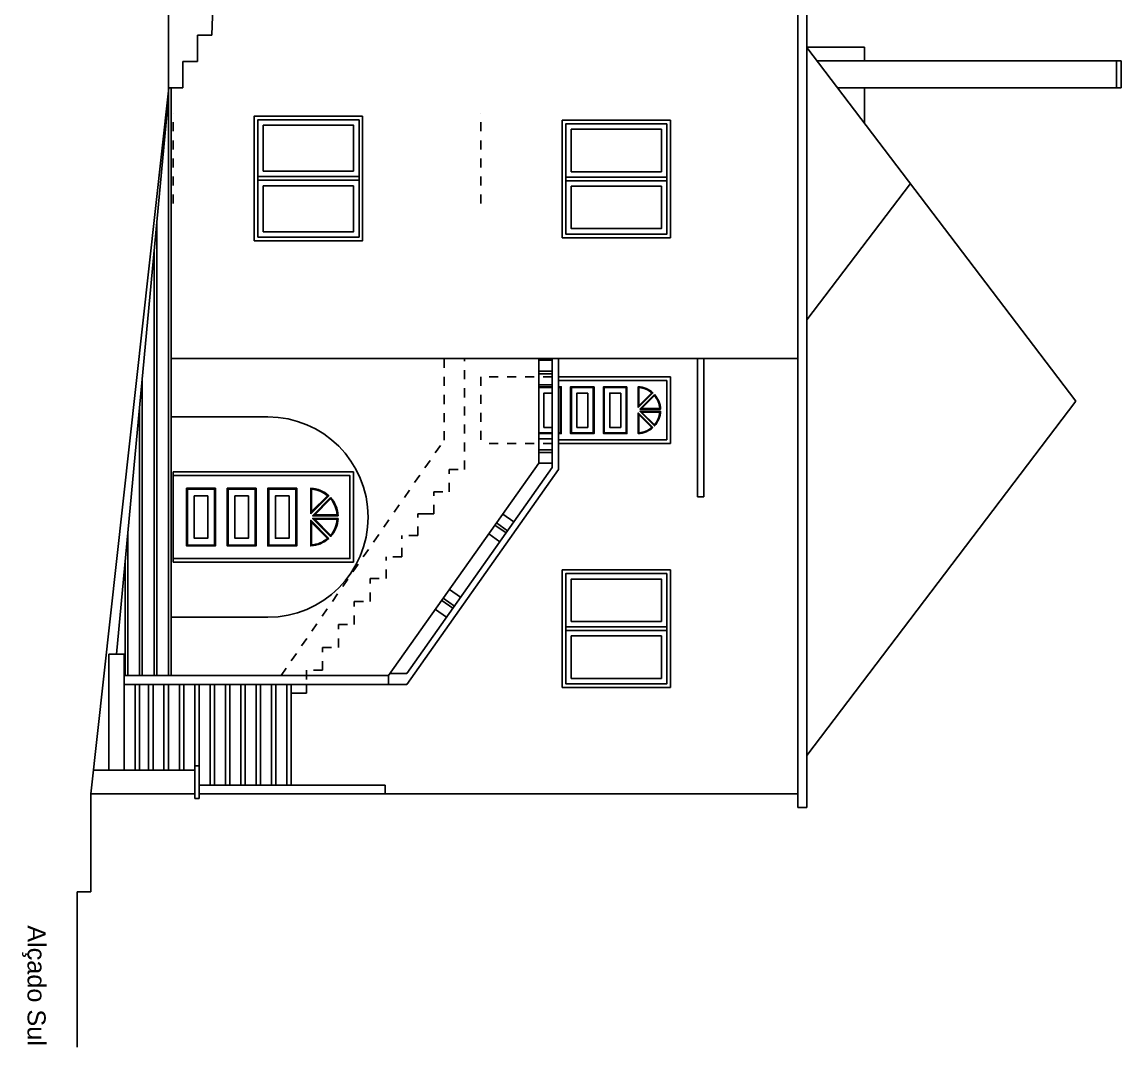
# Model space of a CAD drawing. Header units: millimetres. Extents: x 1778 to 2471, y 1406 to 1876.
# Drawn here: x 1857.42 to 1869.6, y 1668.83 to 1680.18 of the extents above; entities that cross this region are included whole.
import ezdxf
from ezdxf.enums import TextEntityAlignment as Align

# ---------------------------------------------------------------- set-up
doc = ezdxf.new("R2010")
doc.units = ezdxf.units.MM
doc.linetypes.add('DASHED', pattern=[19.05, 12.7, -6.35])
for name, color, linetype in [('ARQ_CONSTRUIR_CORTE', 10, 'Continuous'), ('ARQ_CONSTRUIR_VISTA', 30, 'Continuous'), ('ARQ_CONTRUIR_VAOS', 40, 'Continuous'), ('ARQ_DEMOLIR_CORTE', 2, 'Continuous'), ('ARQ_EXISNTENTE_VISTA', 9, 'Continuous'), ('ARQ_LINHA_CORTE', 4, 'Continuous'), ('ARQ_TEXTO', 3, 'Continuous')]:
    doc.layers.add(name, color=color, linetype=linetype)
doc.styles.get("Standard").update_dxf_attribs({"font": 'arial.ttf'})

msp = doc.modelspace()

# ---------------------------------------------------------------- linework, layer by layer
at = {"layer": 'ARQ_CONSTRUIR_CORTE'}
msp.add_line((1859.046, 1680.326), (1859.046, 1679.416), dxfattribs=at)
at = {"layer": 'ARQ_CONSTRUIR_VISTA'}
for p, q in [((1866.114, 1679.899), (1866.756, 1679.899)), ((1866.756, 1679.748), (1866.756, 1679.899)), ((1866.228, 1679.748), (1869.596, 1679.748)), ((1869.546, 1679.448), (1869.546, 1679.748)), ((1869.596, 1679.448), (1869.596, 1679.748)), ((1859.076, 1679.448), (1859.046, 1679.448)), ((1859.046, 1679.448), (1859.046, 1672.938)), ((1859.046, 1679.416), (1859.046, 1679.346)), ((1859.076, 1679.448), (1859.076, 1672.938)), ((1866.457, 1679.448), (1869.596, 1679.448)), ((1866.756, 1679.054), (1866.756, 1679.448)), ((1860.136, 1679.134), (1859.996, 1679.134)), ((1859.996, 1679.134), (1859.996, 1677.754)), ((1858.916, 1677.951), (1858.916, 1672.938)), ((1860.136, 1677.754), (1859.996, 1677.754)), ((1858.886, 1677.629), (1858.886, 1672.938)), ((1858.756, 1676.234), (1858.756, 1672.938)), ((1858.726, 1675.912), (1858.726, 1672.938)), ((1859.726, 1675.804), (1860.146, 1675.804)), ((1859.096, 1675.194), (1859.096, 1674.194)), ((1861.096, 1675.194), (1859.096, 1675.194)), ((1861.096, 1675.194), (1861.096, 1674.194)), ((1858.596, 1674.517), (1858.596, 1672.938)), ((1858.566, 1674.195), (1858.566, 1672.938)), ((1859.096, 1674.194), (1861.096, 1674.194)), ((1859.726, 1673.584), (1860.146, 1673.584))]:
    msp.add_line(p, q, dxfattribs=at)
msp.add_lwpolyline([(1861.196, 1679.134), (1861.196, 1677.754), (1859.996, 1677.754), (1859.996, 1679.134)], close=True, dxfattribs=at)
msp.add_arc((1860.146, 1674.694), 1.11, 270, 90, dxfattribs=at)
at = {"layer": 'ARQ_CONTRUIR_VAOS'}
for p, q in [((1860.096, 1678.524), (1861.096, 1678.524)), ((1863.506, 1678.518), (1864.506, 1678.518)), ((1860.036, 1678.464), (1861.156, 1678.464)), ((1860.036, 1678.424), (1861.156, 1678.424)), ((1860.096, 1678.364), (1861.096, 1678.364)), ((1863.446, 1678.458), (1864.566, 1678.458)), ((1863.446, 1678.418), (1864.566, 1678.418)), ((1863.506, 1678.358), (1864.506, 1678.358)), ((1860.666, 1674.719), (1860.915, 1674.719)), ((1863.506, 1673.538), (1864.506, 1673.538)), ((1863.446, 1673.478), (1864.566, 1673.478)), ((1863.446, 1673.438), (1864.566, 1673.438)), ((1863.506, 1673.378), (1864.506, 1673.378))]:
    msp.add_line(p, q, dxfattribs=at)
for points in [[(1861.156, 1679.094), (1861.156, 1677.794), (1860.036, 1677.794), (1860.036, 1679.094)], [(1864.566, 1679.048), (1864.566, 1677.828), (1863.446, 1677.828), (1863.446, 1679.048)], [(1859.566, 1675.014), (1859.566, 1674.374), (1859.246, 1674.374), (1859.246, 1675.014)], [(1859.556, 1675.004), (1859.556, 1674.384), (1859.256, 1674.384), (1859.256, 1675.004)], [(1860.016, 1675.014), (1860.016, 1674.374), (1859.696, 1674.374), (1859.696, 1675.014)], [(1860.006, 1675.004), (1860.006, 1674.384), (1859.706, 1674.384), (1859.706, 1675.004)], [(1860.466, 1675.014), (1860.466, 1674.374), (1860.146, 1674.374), (1860.146, 1675.014)], [(1860.456, 1675.004), (1860.456, 1674.384), (1860.156, 1674.384), (1860.156, 1675.004)], [(1859.481, 1674.929), (1859.481, 1674.459), (1859.331, 1674.459), (1859.331, 1674.929)], [(1859.931, 1674.929), (1859.931, 1674.459), (1859.781, 1674.459), (1859.781, 1674.929)], [(1860.381, 1674.929), (1860.381, 1674.459), (1860.231, 1674.459), (1860.231, 1674.929)], [(1864.566, 1674.068), (1864.566, 1672.848), (1863.446, 1672.848), (1863.446, 1674.068)]]:
    msp.add_lwpolyline(points, close=True, dxfattribs=at)
for points in [[(1860.096, 1678.524), (1860.096, 1679.034), (1861.096, 1679.034), (1861.096, 1678.524)], [(1863.506, 1678.518), (1863.506, 1678.988), (1864.506, 1678.988), (1864.506, 1678.518)], [(1861.096, 1678.364), (1861.096, 1677.854), (1860.096, 1677.854), (1860.096, 1678.364)], [(1864.506, 1678.358), (1864.506, 1677.888), (1863.506, 1677.888), (1863.506, 1678.358)], [(1859.096, 1675.154), (1861.056, 1675.154), (1861.056, 1674.234), (1859.096, 1674.234)], [(1863.506, 1673.538), (1863.506, 1674.008), (1864.506, 1674.008), (1864.506, 1673.538)], [(1864.506, 1673.378), (1864.506, 1672.908), (1863.506, 1672.908), (1863.506, 1673.378)]]:
    msp.add_lwpolyline(points, dxfattribs=at)
for points in [[(1860.621, 1674.73), (1860.821, 1674.931, 0.174647), (1860.621, 1675.014)], [(1860.631, 1674.755), (1860.807, 1674.93, 0.157261), (1860.631, 1675.003)], [(1860.842, 1674.91), (1860.642, 1674.709), (1860.925, 1674.709, 0.174647)], [(1860.842, 1674.895), (1860.666, 1674.719), (1860.915, 1674.719, 0.157261)], [(1860.821, 1674.458), (1860.621, 1674.658), (1860.621, 1674.375, 0.174647)], [(1860.807, 1674.458), (1860.631, 1674.634), (1860.631, 1674.385, 0.157261)], [(1860.925, 1674.679), (1860.642, 1674.679), (1860.842, 1674.479, 0.174647)], [(1860.915, 1674.669), (1860.666, 1674.669), (1860.842, 1674.493, 0.157261)]]:
    msp.add_lwpolyline(points, format="xyb", close=True, dxfattribs=at)
at = {"layer": 'ARQ_DEMOLIR_CORTE'}
for p, q in [((1859.556, 1680.915), (1859.526, 1680.03)), ((1859.366, 1679.739), (1859.366, 1680.03)), ((1859.366, 1680.03), (1859.526, 1680.03)), ((1859.206, 1679.448), (1859.206, 1679.739)), ((1859.206, 1679.739), (1859.366, 1679.739)), ((1859.046, 1679.416), (1859.049, 1679.448)), ((1859.049, 1679.448), (1859.206, 1679.448))]:
    msp.add_line(p, q, dxfattribs=at)
at = {"layer": 'ARQ_EXISNTENTE_VISTA'}
for p, q in [((1866.016, 1680.474), (1866.016, 1671.478)), ((1866.116, 1680.474), (1866.116, 1671.478)), ((1866.116, 1679.896), (1869.096, 1675.976)), ((1858.471, 1673.176), (1859.046, 1679.346)), ((1861.196, 1679.134), (1860.136, 1679.134)), ((1861.196, 1677.754), (1861.196, 1679.134)), ((1863.406, 1677.788), (1863.406, 1679.088)), ((1864.606, 1679.088), (1863.406, 1679.088)), ((1864.606, 1677.788), (1864.606, 1679.088)), ((1866.116, 1676.877), (1867.263, 1678.387)), ((1861.196, 1677.754), (1860.136, 1677.754)), ((1864.606, 1677.788), (1863.406, 1677.788)), ((1866.016, 1676.45), (1859.076, 1676.45)), ((1863.146, 1675.29), (1863.146, 1676.45)), ((1863.296, 1676.43), (1863.146, 1676.43)), ((1863.296, 1675.242), (1863.296, 1676.45)), ((1863.366, 1675.22), (1863.366, 1676.45)), ((1864.906, 1676.45), (1864.906, 1674.92)), ((1864.976, 1676.45), (1864.976, 1674.92)), ((1863.146, 1676.31), (1863.296, 1676.31)), ((1863.146, 1676.28), (1863.296, 1676.28)), ((1864.606, 1676.248), (1863.366, 1676.248)), ((1864.566, 1676.208), (1863.366, 1676.208)), ((1864.566, 1676.208), (1864.566, 1675.548)), ((1864.606, 1676.248), (1864.606, 1675.508)), ((1863.146, 1676.16), (1863.296, 1676.16)), ((1866.116, 1672.055), (1869.096, 1675.976)), ((1859.726, 1675.804), (1859.076, 1675.804)), ((1864.286, 1675.898), (1864.488, 1675.898)), ((1863.296, 1675.56), (1863.146, 1675.56)), ((1863.146, 1675.44), (1863.296, 1675.44)), ((1864.566, 1675.548), (1863.366, 1675.548)), ((1864.606, 1675.508), (1863.366, 1675.508)), ((1863.146, 1675.41), (1863.296, 1675.41)), ((1861.484, 1672.938), (1863.146, 1675.29)), ((1861.684, 1672.961), (1863.296, 1675.242)), ((1861.685, 1672.841), (1863.366, 1675.22)), ((1863.146, 1675.29), (1863.296, 1675.29)), ((1864.906, 1674.92), (1864.976, 1674.92)), ((1862.748, 1674.727), (1862.871, 1674.641)), ((1862.662, 1674.605), (1862.784, 1674.518)), ((1862.679, 1674.629), (1862.802, 1674.543)), ((1862.715, 1674.42), (1862.592, 1674.507)), ((1864.606, 1674.108), (1863.406, 1674.108)), ((1863.406, 1674.108), (1863.406, 1672.808)), ((1864.606, 1674.108), (1864.606, 1672.808)), ((1862.281, 1673.806), (1862.159, 1673.893)), ((1862.072, 1673.77), (1862.195, 1673.684)), ((1862.089, 1673.795), (1862.212, 1673.708)), ((1862.003, 1673.672), (1862.125, 1673.586)), ((1859.726, 1673.584), (1859.076, 1673.584)), ((1858.556, 1673.176), (1858.386, 1673.176)), ((1858.386, 1673.176), (1858.386, 1671.891)), ((1858.556, 1671.891), (1858.556, 1673.176)), ((1861.484, 1672.938), (1858.556, 1672.938)), ((1861.484, 1672.938), (1861.484, 1672.841)), ((1861.684, 1672.961), (1861.501, 1672.961)), ((1861.685, 1672.841), (1858.556, 1672.841)), ((1858.676, 1671.891), (1858.676, 1672.841)), ((1858.726, 1671.891), (1858.726, 1672.841)), ((1858.826, 1671.891), (1858.826, 1672.841)), ((1858.876, 1671.891), (1858.876, 1672.841)), ((1858.996, 1671.891), (1858.996, 1672.841)), ((1859.046, 1671.891), (1859.046, 1672.841)), ((1859.166, 1671.891), (1859.166, 1672.841)), ((1859.216, 1671.891), (1859.216, 1672.841)), ((1859.336, 1671.941), (1859.336, 1672.841)), ((1859.386, 1671.941), (1859.386, 1672.841)), ((1859.506, 1671.725), (1859.506, 1672.841)), ((1859.556, 1671.725), (1859.556, 1672.841)), ((1859.676, 1671.725), (1859.676, 1672.841)), ((1859.726, 1671.725), (1859.726, 1672.841)), ((1859.846, 1671.725), (1859.846, 1672.841)), ((1859.896, 1671.725), (1859.896, 1672.841)), ((1860.016, 1671.725), (1860.016, 1672.841)), ((1860.066, 1671.725), (1860.066, 1672.841)), ((1860.186, 1671.725), (1860.186, 1672.841)), ((1860.236, 1671.725), (1860.236, 1672.841)), ((1860.356, 1671.725), (1860.356, 1672.841)), ((1860.406, 1671.725), (1860.406, 1672.841)), ((1860.576, 1672.841), (1860.576, 1672.743)), ((1864.606, 1672.808), (1863.406, 1672.808)), ((1860.406, 1672.743), (1860.576, 1672.743)), ((1859.386, 1671.941), (1859.336, 1671.941)), ((1859.336, 1671.578), (1859.336, 1671.941)), ((1859.386, 1671.578), (1859.386, 1671.941)), ((1859.336, 1671.891), (1858.215, 1671.891)), ((1861.446, 1671.725), (1859.386, 1671.725)), ((1861.446, 1671.628), (1861.446, 1671.725)), ((1859.336, 1671.628), (1858.186, 1671.628)), ((1859.386, 1671.578), (1859.336, 1671.578)), ((1866.016, 1671.628), (1859.386, 1671.628)), ((1866.116, 1671.478), (1866.016, 1671.478))]:
    msp.add_line(p, q, dxfattribs=at)
at = {"layer": 'ARQ_EXISNTENTE_VISTA', "linetype": 'DASHED', "ltscale": 0.005}
for p, q in [((1859.096, 1678.166), (1859.096, 1679.166)), ((1862.506, 1678.166), (1862.506, 1679.166)), ((1862.098, 1675.546), (1862.098, 1676.45)), ((1862.326, 1675.22), (1862.326, 1676.45)), ((1862.506, 1676.248), (1862.506, 1675.508)), ((1863.296, 1676.248), (1862.506, 1676.248)), ((1860.292, 1672.938), (1862.098, 1675.546)), ((1863.296, 1675.508), (1862.506, 1675.508)), ((1862.156, 1675.22), (1862.326, 1675.22)), ((1862.156, 1674.974), (1862.156, 1675.22)), ((1861.986, 1674.974), (1862.156, 1674.974)), ((1861.986, 1674.729), (1861.986, 1674.974)), ((1861.986, 1674.729), (1861.809, 1674.729)), ((1861.809, 1674.491), (1861.809, 1674.729)), ((1861.809, 1674.729), (1861.986, 1674.729)), ((1861.632, 1674.252), (1861.632, 1674.491)), ((1861.809, 1674.491), (1861.632, 1674.491)), ((1861.456, 1674.013), (1861.456, 1674.252)), ((1861.632, 1674.252), (1861.456, 1674.252)), ((1861.28, 1673.759), (1861.28, 1674.013)), ((1861.28, 1674.013), (1861.456, 1674.013)), ((1861.104, 1673.505), (1861.104, 1673.759)), ((1861.104, 1673.759), (1861.28, 1673.759)), ((1860.928, 1673.251), (1860.928, 1673.505)), ((1860.928, 1673.505), (1861.104, 1673.505)), ((1860.752, 1672.997), (1860.752, 1673.251)), ((1860.752, 1673.251), (1860.928, 1673.251)), ((1860.752, 1672.997), (1860.576, 1672.997)), ((1860.576, 1672.997), (1860.576, 1672.841))]:
    msp.add_line(p, q, dxfattribs=at)
at = {"layer": 'ARQ_EXISNTENTE_VISTA'}
for points in [[(1863.146, 1676.137), (1863.296, 1676.137)], [(1863.146, 1676.129), (1863.296, 1676.129)], [(1863.296, 1675.687), (1863.204, 1675.687), (1863.204, 1676.068), (1863.296, 1676.068)], [(1863.366, 1676.137), (1863.395, 1676.137), (1863.395, 1675.619), (1863.366, 1675.619)], [(1863.366, 1676.129), (1863.387, 1676.129), (1863.387, 1675.627), (1863.366, 1675.627)], [(1863.296, 1675.627), (1863.146, 1675.627)], [(1863.296, 1675.619), (1863.146, 1675.619)]]:
    msp.add_lwpolyline(points, dxfattribs=at)
for points in [[(1863.759, 1676.137), (1863.759, 1675.619), (1863.5, 1675.619), (1863.5, 1676.137)], [(1863.751, 1676.129), (1863.751, 1675.627), (1863.508, 1675.627), (1863.508, 1676.129)], [(1863.69, 1676.068), (1863.69, 1675.687), (1863.569, 1675.687), (1863.569, 1676.068)], [(1864.124, 1676.137), (1864.124, 1675.619), (1863.865, 1675.619), (1863.865, 1676.137)], [(1864.116, 1676.129), (1864.116, 1675.627), (1863.873, 1675.627), (1863.873, 1676.129)], [(1864.055, 1676.068), (1864.055, 1675.687), (1863.933, 1675.687), (1863.933, 1676.068)]]:
    msp.add_lwpolyline(points, close=True, dxfattribs=at)
for points in [[(1864.249, 1675.907), (1864.412, 1676.069, 0.174647), (1864.249, 1676.137)], [(1864.257, 1675.927), (1864.4, 1676.069, 0.157261), (1864.257, 1676.128)], [(1864.429, 1676.052), (1864.267, 1675.89), (1864.496, 1675.89, 0.174647)], [(1864.429, 1676.04), (1864.286, 1675.898), (1864.488, 1675.898, 0.157261)], [(1864.412, 1675.686), (1864.249, 1675.848), (1864.249, 1675.619, 0.174647)], [(1864.4, 1675.686), (1864.257, 1675.829), (1864.257, 1675.627, 0.157261)], [(1864.496, 1675.866), (1864.267, 1675.866), (1864.429, 1675.703, 0.174647)], [(1864.488, 1675.857), (1864.286, 1675.857), (1864.429, 1675.715, 0.157261)]]:
    msp.add_lwpolyline(points, format="xyb", close=True, dxfattribs=at)
at = {"layer": 'ARQ_LINHA_CORTE'}
for p, q in [((1859.046, 1679.416), (1858.186, 1671.628)), ((1858.186, 1670.544), (1858.186, 1671.628)), ((1858.186, 1670.544), (1858.036, 1670.544)), ((1858.036, 1670.544), (1858.036, 1668.825))]:
    msp.add_line(p, q, dxfattribs=at)

# ---------------------------------------------------------------- texts
at = {"layer": 'ARQ_TEXTO'}
msp.add_text('Alçado Sul', height=0.2, rotation=270, dxfattribs=at).set_placement((1857.485, 1668.838), align=Align.RIGHT)

doc.saveas('drawing.dxf')
